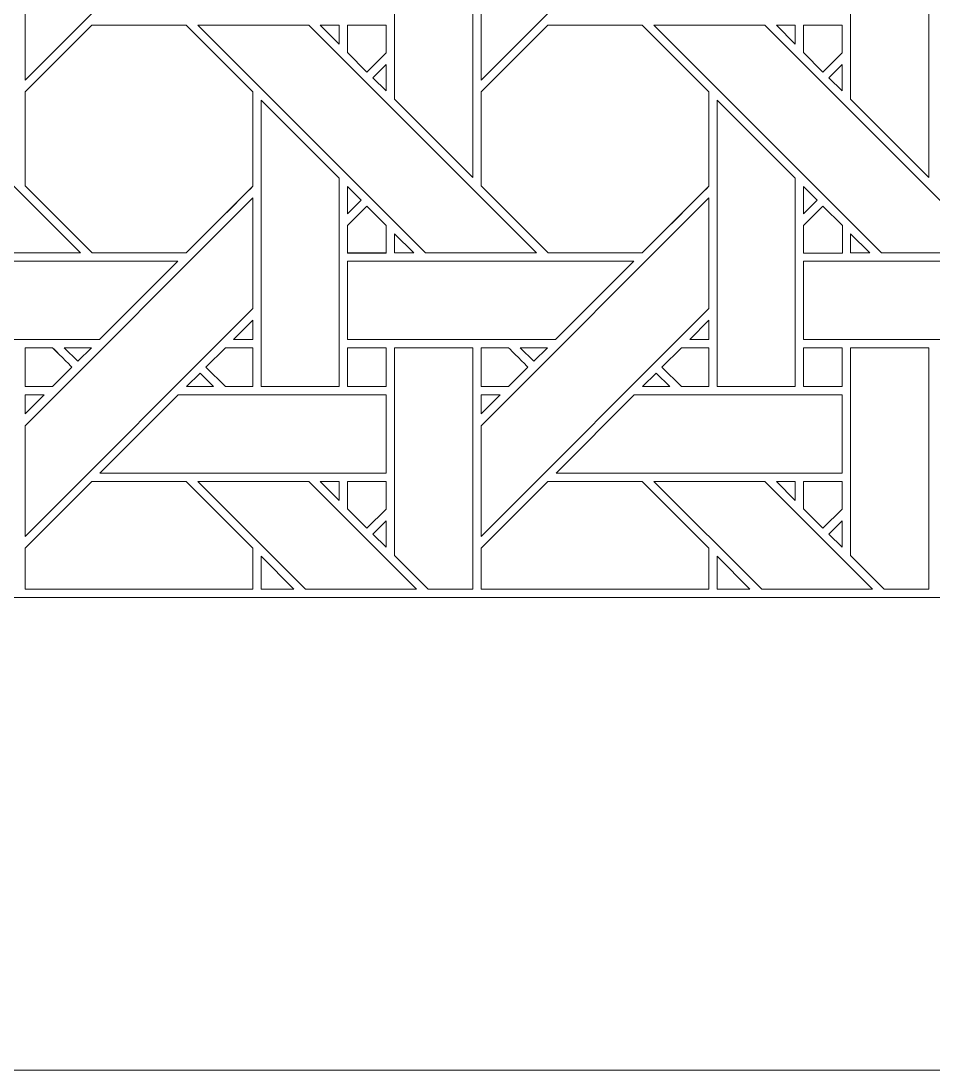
# Model space of a CAD drawing. Header units: inches. Extents: x 2.4 to 22.4, y -0.9 to 19.1.
# Drawn here: x 12.612 to 14.509, y -0.905 to 1.276 of the extents above; entities that cross this region are included whole.
import ezdxf

# ---------------------------------------------------------------- set-up
doc = ezdxf.new("R2010")
doc.units = ezdxf.units.IN
doc.header["$MEASUREMENT"] = 0
doc.layers.add('Design', color=7, linetype='Continuous', lineweight=0)

msp = doc.modelspace()

# ---------------------------------------------------------------- linework, layer by layer
at = {"layer": 'Design'}
for points, knots in [([(2.3829, 19.0948), (2.3829, 19.0948), (2.3829, -0.9052), (2.3829, -0.9052), (2.3829, -0.9052), (22.3829, -0.9052), (22.3829, -0.9052), (22.3829, -0.9052), (22.3829, 19.0948), (22.3829, 19.0948), (22.3829, 19.0948), (2.3829, 19.0948), (2.3829, 19.0948)], [0, 0, 0, 0, 1, 1, 1, 2, 2, 2, 3, 3, 3, 4, 4, 4, 4]), ([(3.3653, 18.1123), (3.3653, 18.1123), (3.3653, 0.0772), (3.3653, 0.0772), (3.3653, 0.0772), (21.4004, 0.0772), (21.4004, 0.0772), (21.4004, 0.0772), (21.4004, 18.1123), (21.4004, 18.1123), (21.4004, 18.1123), (3.3653, 18.1123), (3.3653, 18.1123)], [0, 0, 0, 0, 1, 1, 1, 2, 2, 2, 3, 3, 3, 4, 4, 4, 4]), ([(12.6204, 1.3833), (12.6204, 1.3833), (13.0941, 1.8569), (13.0941, 1.8569), (13.0941, 1.8569), (13.0941, 1.6268), (13.0941, 1.6268), (13.0941, 1.6268), (12.6204, 1.1532), (12.6204, 1.1532), (12.6204, 1.1532), (12.6204, 1.3833), (12.6204, 1.3833)], [0, 0, 0, 0, 1, 1, 1, 2, 2, 2, 3, 3, 3, 4, 4, 4, 4]), ([(13.5691, 1.3833), (13.5691, 1.3833), (14.0428, 1.8569), (14.0428, 1.8569), (14.0428, 1.8569), (14.0428, 1.6268), (14.0428, 1.6268), (14.0428, 1.6268), (13.5691, 1.1532), (13.5691, 1.1532), (13.5691, 1.1532), (13.5691, 1.3833), (13.5691, 1.3833)], [0, 0, 0, 0, 1, 1, 1, 2, 2, 2, 3, 3, 3, 4, 4, 4, 4]), ([(13.552, 1.5454), (13.552, 1.5454), (13.552, 0.9503), (13.552, 0.9503), (13.552, 0.9503), (13.3891, 1.1132), (13.3891, 1.1132), (13.3891, 1.1132), (13.3891, 1.5454), (13.3891, 1.5454), (13.3891, 1.5454), (13.552, 1.5454), (13.552, 1.5454)], [0, 0, 0, 0, 1, 1, 1, 2, 2, 2, 3, 3, 3, 4, 4, 4, 4]), ([(14.5007, 1.5454), (14.5007, 1.5454), (14.5007, 0.9503), (14.5007, 0.9503), (14.5007, 0.9503), (14.3378, 1.1132), (14.3378, 1.1132), (14.3378, 1.1132), (14.3378, 1.5454), (14.3378, 1.5454), (14.3378, 1.5454), (14.5007, 1.5454), (14.5007, 1.5454)], [0, 0, 0, 0, 1, 1, 1, 2, 2, 2, 3, 3, 3, 4, 4, 4, 4]), ([(12.3052, 0.9938), (12.3052, 0.9938), (12.0308, 1.2675), (12.0308, 1.2675), (12.0308, 1.2675), (12.2618, 1.2675), (12.2618, 1.2675), (12.2618, 1.2675), (12.7354, 0.7939), (12.7354, 0.7939), (12.7354, 0.7939), (12.5044, 0.7939), (12.5044, 0.7939), (12.5044, 0.7939), (12.3052, 0.9938), (12.3052, 0.9938)], [0, 0, 0, 0, 1, 1, 1, 2, 2, 2, 3, 3, 3, 4, 4, 4, 5, 5, 5, 5]), ([(12.6204, 0.9331), (12.6204, 0.9331), (12.6204, 1.1287), (12.6204, 1.1287), (12.6204, 1.1287), (12.7591, 1.2674), (12.7591, 1.2674), (12.7591, 1.2674), (12.9553, 1.2674), (12.9553, 1.2674), (12.9553, 1.2674), (13.0941, 1.1287), (13.0941, 1.1287), (13.0941, 1.1287), (13.0941, 0.9325), (13.0941, 0.9325), (13.0763, 0.9146), (12.9643, 0.8028), (12.9553, 0.7938), (12.9553, 0.7938), (12.7596, 0.7938), (12.7596, 0.7938), (12.7596, 0.7938), (12.6204, 0.9331), (12.6204, 0.9331)], [0, 0, 0, 0, 1, 1, 1, 2, 2, 2, 3, 3, 3, 4, 4, 4, 5, 5, 5, 6, 6, 6, 7, 7, 7, 8, 8, 8, 8]), ([(12.6204, 0.9331), (12.6204, 0.9331), (12.6204, 1.1287), (12.6204, 1.1287), (12.6204, 1.1287), (12.7591, 1.2674), (12.7591, 1.2674), (12.7591, 1.2674), (12.9553, 1.2674), (12.9553, 1.2674), (12.9553, 1.2674), (13.0941, 1.1287), (13.0941, 1.1287), (13.0941, 1.1287), (13.0941, 0.9325), (13.0941, 0.9325), (13.0761, 0.9144), (12.9642, 0.8027), (12.9553, 0.7938), (12.9553, 0.7938), (12.7596, 0.7938), (12.7596, 0.7938), (12.7596, 0.7938), (12.6204, 0.9331), (12.6204, 0.9331)], [0, 0, 0, 0, 1, 1, 1, 2, 2, 2, 3, 3, 3, 4, 4, 4, 5, 5, 5, 6, 6, 6, 7, 7, 7, 8, 8, 8, 8]), ([(13.2539, 0.9938), (13.2539, 0.9938), (12.9796, 1.2675), (12.9796, 1.2675), (12.9796, 1.2675), (13.2105, 1.2675), (13.2105, 1.2675), (13.2105, 1.2675), (13.6841, 0.7939), (13.6841, 0.7939), (13.6841, 0.7939), (13.4531, 0.7939), (13.4531, 0.7939), (13.4531, 0.7939), (13.2539, 0.9938), (13.2539, 0.9938)], [0, 0, 0, 0, 1, 1, 1, 2, 2, 2, 3, 3, 3, 4, 4, 4, 5, 5, 5, 5]), ([(13.2741, 1.2675), (13.2741, 1.2675), (13.2741, 1.2277), (13.2741, 1.2277), (13.2741, 1.2277), (13.2346, 1.2675), (13.2346, 1.2675), (13.2346, 1.2675), (13.2741, 1.2675), (13.2741, 1.2675)], [0, 0, 0, 0, 1, 1, 1, 2, 2, 2, 3, 3, 3, 3]), ([(13.3715, 1.2675), (13.3715, 1.2675), (13.3715, 1.2099), (13.3715, 1.2099), (13.3715, 1.2099), (13.3316, 1.1699), (13.3316, 1.1699), (13.3316, 1.1699), (13.2913, 1.2102), (13.2913, 1.2102), (13.2913, 1.2102), (13.2913, 1.2675), (13.2913, 1.2675), (13.2913, 1.2675), (13.3715, 1.2675), (13.3715, 1.2675)], [0, 0, 0, 0, 1, 1, 1, 2, 2, 2, 3, 3, 3, 4, 4, 4, 5, 5, 5, 5]), ([(13.3316, 1.1699), (13.3316, 1.1699), (13.2913, 1.2102), (13.2913, 1.2102), (13.2913, 1.2102), (13.2913, 1.2675), (13.2913, 1.2675), (13.2913, 1.2675), (13.3715, 1.2675), (13.3715, 1.2675), (13.3715, 1.2675), (13.3715, 1.2099), (13.3715, 1.2099), (13.3715, 1.2099), (13.3316, 1.1699), (13.3316, 1.1699)], [0, 0, 0, 0, 1, 1, 1, 2, 2, 2, 3, 3, 3, 4, 4, 4, 5, 5, 5, 5]), ([(13.5691, 0.9331), (13.5691, 0.9331), (13.5691, 1.1287), (13.5691, 1.1287), (13.5691, 1.1287), (13.7078, 1.2674), (13.7078, 1.2674), (13.7078, 1.2674), (13.904, 1.2674), (13.904, 1.2674), (13.904, 1.2674), (14.0428, 1.1287), (14.0428, 1.1287), (14.0428, 1.1287), (14.0428, 0.9325), (14.0428, 0.9325), (14.025, 0.9146), (13.9131, 0.8028), (13.9041, 0.7938), (13.9041, 0.7938), (13.7084, 0.7938), (13.7084, 0.7938), (13.7084, 0.7938), (13.5691, 0.9331), (13.5691, 0.9331)], [0, 0, 0, 0, 1, 1, 1, 2, 2, 2, 3, 3, 3, 4, 4, 4, 5, 5, 5, 6, 6, 6, 7, 7, 7, 8, 8, 8, 8]), ([(13.5691, 0.9331), (13.5691, 0.9331), (13.5691, 1.1287), (13.5691, 1.1287), (13.5691, 1.1287), (13.7078, 1.2674), (13.7078, 1.2674), (13.7078, 1.2674), (13.904, 1.2674), (13.904, 1.2674), (13.904, 1.2674), (14.0428, 1.1287), (14.0428, 1.1287), (14.0428, 1.1287), (14.0428, 0.9325), (14.0428, 0.9325), (14.0245, 0.9141), (13.9127, 0.8024), (13.9041, 0.7938), (13.9041, 0.7938), (13.7084, 0.7938), (13.7084, 0.7938), (13.7084, 0.7938), (13.5691, 0.9331), (13.5691, 0.9331)], [0, 0, 0, 0, 1, 1, 1, 2, 2, 2, 3, 3, 3, 4, 4, 4, 5, 5, 5, 6, 6, 6, 7, 7, 7, 8, 8, 8, 8]), ([(14.2027, 0.9938), (14.2027, 0.9938), (13.9283, 1.2675), (13.9283, 1.2675), (13.9283, 1.2675), (14.1592, 1.2675), (14.1592, 1.2675), (14.1592, 1.2675), (14.6329, 0.7939), (14.6329, 0.7939), (14.6329, 0.7939), (14.4018, 0.7939), (14.4018, 0.7939), (14.4018, 0.7939), (14.2027, 0.9938), (14.2027, 0.9938)], [0, 0, 0, 0, 1, 1, 1, 2, 2, 2, 3, 3, 3, 4, 4, 4, 5, 5, 5, 5]), ([(14.2228, 1.2675), (14.2228, 1.2675), (14.2228, 1.2277), (14.2228, 1.2277), (14.2228, 1.2277), (14.1833, 1.2675), (14.1833, 1.2675), (14.1833, 1.2675), (14.2228, 1.2675), (14.2228, 1.2675)], [0, 0, 0, 0, 1, 1, 1, 2, 2, 2, 3, 3, 3, 3]), ([(14.3203, 1.2675), (14.3203, 1.2675), (14.3203, 1.2099), (14.3203, 1.2099), (14.3203, 1.2099), (14.2803, 1.1699), (14.2803, 1.1699), (14.2803, 1.1699), (14.24, 1.2102), (14.24, 1.2102), (14.24, 1.2102), (14.24, 1.2675), (14.24, 1.2675), (14.24, 1.2675), (14.3203, 1.2675), (14.3203, 1.2675)], [0, 0, 0, 0, 1, 1, 1, 2, 2, 2, 3, 3, 3, 4, 4, 4, 5, 5, 5, 5]), ([(14.2803, 1.1699), (14.2803, 1.1699), (14.24, 1.2102), (14.24, 1.2102), (14.24, 1.2102), (14.24, 1.2675), (14.24, 1.2675), (14.24, 1.2675), (14.3203, 1.2675), (14.3203, 1.2675), (14.3203, 1.2675), (14.3203, 1.2099), (14.3203, 1.2099), (14.3203, 1.2099), (14.2803, 1.1699), (14.2803, 1.1699)], [0, 0, 0, 0, 1, 1, 1, 2, 2, 2, 3, 3, 3, 4, 4, 4, 5, 5, 5, 5]), ([(13.3715, 1.1857), (13.3715, 1.1857), (13.3715, 1.1305), (13.3715, 1.1305), (13.3715, 1.1305), (13.3438, 1.1579), (13.3438, 1.1579), (13.3438, 1.1579), (13.3715, 1.1857), (13.3715, 1.1857)], [0, 0, 0, 0, 1, 1, 1, 2, 2, 2, 3, 3, 3, 3]), ([(14.3203, 1.1857), (14.3203, 1.1857), (14.3203, 1.1305), (14.3203, 1.1305), (14.3203, 1.1305), (14.2925, 1.1579), (14.2925, 1.1579), (14.2925, 1.1579), (14.3203, 1.1857), (14.3203, 1.1857)], [0, 0, 0, 0, 1, 1, 1, 2, 2, 2, 3, 3, 3, 3]), ([(13.274, 0.5159), (13.274, 0.5159), (13.1112, 0.5159), (13.1112, 0.5159), (13.1112, 0.5159), (13.1112, 1.1117), (13.1112, 1.1117), (13.1112, 1.1117), (13.274, 0.9495), (13.274, 0.9495), (13.274, 0.9495), (13.274, 0.5159), (13.274, 0.5159)], [0, 0, 0, 0, 1, 1, 1, 2, 2, 2, 3, 3, 3, 4, 4, 4, 4]), ([(14.2227, 0.5159), (14.2227, 0.5159), (14.0599, 0.5159), (14.0599, 0.5159), (14.0599, 0.5159), (14.0599, 1.1117), (14.0599, 1.1117), (14.0599, 1.1117), (14.2227, 0.9495), (14.2227, 0.9495), (14.2227, 0.9495), (14.2227, 0.5159), (14.2227, 0.5159)], [0, 0, 0, 0, 1, 1, 1, 2, 2, 2, 3, 3, 3, 4, 4, 4, 4]), ([(13.2913, 0.8753), (13.2913, 0.8753), (13.2913, 0.9321), (13.2913, 0.9321), (13.2913, 0.9321), (13.3195, 0.9035), (13.3195, 0.9035), (13.3195, 0.9035), (13.2913, 0.8753), (13.2913, 0.8753)], [0, 0, 0, 0, 1, 1, 1, 2, 2, 2, 3, 3, 3, 3]), ([(14.24, 0.8753), (14.24, 0.8753), (14.24, 0.9321), (14.24, 0.9321), (14.24, 0.9321), (14.2682, 0.9035), (14.2682, 0.9035), (14.2682, 0.9035), (14.24, 0.8753), (14.24, 0.8753)], [0, 0, 0, 0, 1, 1, 1, 2, 2, 2, 3, 3, 3, 3]), ([(12.6204, 0.4345), (12.6204, 0.4345), (13.0941, 0.9081), (13.0941, 0.9081), (13.0941, 0.9081), (13.0941, 0.6781), (13.0941, 0.6781), (13.0941, 0.6781), (12.6204, 0.2044), (12.6204, 0.2044), (12.6204, 0.2044), (12.6204, 0.4345), (12.6204, 0.4345)], [0, 0, 0, 0, 1, 1, 1, 2, 2, 2, 3, 3, 3, 4, 4, 4, 4]), ([(13.5691, 0.4345), (13.5691, 0.4345), (14.0428, 0.9081), (14.0428, 0.9081), (14.0428, 0.9081), (14.0428, 0.6781), (14.0428, 0.6781), (14.0428, 0.6781), (13.5691, 0.2044), (13.5691, 0.2044), (13.5691, 0.2044), (13.5691, 0.4345), (13.5691, 0.4345)], [0, 0, 0, 0, 1, 1, 1, 2, 2, 2, 3, 3, 3, 4, 4, 4, 4]), ([(13.2913, 0.7935), (13.2913, 0.7935), (13.2913, 0.8509), (13.2913, 0.8509), (13.2913, 0.8509), (13.3316, 0.8912), (13.3316, 0.8912), (13.3316, 0.8912), (13.3719, 0.8509), (13.3719, 0.8509), (13.3719, 0.8509), (13.3719, 0.7935), (13.3719, 0.7935), (13.3719, 0.7935), (13.2913, 0.7935), (13.2913, 0.7935)], [0, 0, 0, 0, 1, 1, 1, 2, 2, 2, 3, 3, 3, 4, 4, 4, 5, 5, 5, 5]), ([(13.3316, 0.8912), (13.3316, 0.8912), (13.3719, 0.8509), (13.3719, 0.8509), (13.3719, 0.8509), (13.3719, 0.7937), (13.3719, 0.7937), (13.3719, 0.7937), (13.2913, 0.7937), (13.2913, 0.7937), (13.2913, 0.7937), (13.2913, 0.8509), (13.2913, 0.8509), (13.2913, 0.8509), (13.3316, 0.8912), (13.3316, 0.8912)], [0, 0, 0, 0, 1, 1, 1, 2, 2, 2, 3, 3, 3, 4, 4, 4, 5, 5, 5, 5]), ([(14.24, 0.7936), (14.24, 0.7936), (14.24, 0.8509), (14.24, 0.8509), (14.24, 0.8509), (14.2803, 0.8912), (14.2803, 0.8912), (14.2803, 0.8912), (14.3207, 0.8509), (14.3207, 0.8509), (14.3207, 0.8509), (14.3207, 0.7936), (14.3207, 0.7936), (14.3207, 0.7936), (14.24, 0.7936), (14.24, 0.7936)], [0, 0, 0, 0, 1, 1, 1, 2, 2, 2, 3, 3, 3, 4, 4, 4, 5, 5, 5, 5]), ([(14.2803, 0.8912), (14.2803, 0.8912), (14.3207, 0.8509), (14.3207, 0.8509), (14.3207, 0.8509), (14.3207, 0.7936), (14.3207, 0.7936), (14.3207, 0.7936), (14.24, 0.7936), (14.24, 0.7936), (14.24, 0.7936), (14.24, 0.8509), (14.24, 0.8509), (14.24, 0.8509), (14.2803, 0.8912), (14.2803, 0.8912)], [0, 0, 0, 0, 1, 1, 1, 2, 2, 2, 3, 3, 3, 4, 4, 4, 5, 5, 5, 5]), ([(13.4289, 0.7939), (13.4289, 0.7939), (13.3892, 0.7939), (13.3892, 0.7939), (13.3892, 0.7939), (13.3892, 0.8336), (13.3892, 0.8336), (13.3892, 0.8336), (13.4289, 0.7939), (13.4289, 0.7939)], [0, 0, 0, 0, 1, 1, 1, 2, 2, 2, 3, 3, 3, 3]), ([(14.3776, 0.7939), (14.3776, 0.7939), (14.3379, 0.7939), (14.3379, 0.7939), (14.3379, 0.7939), (14.3379, 0.8336), (14.3379, 0.8336), (14.3379, 0.8336), (14.3776, 0.7939), (14.3776, 0.7939)], [0, 0, 0, 0, 1, 1, 1, 2, 2, 2, 3, 3, 3, 3]), ([(12.3425, 0.6139), (12.3425, 0.6139), (12.3425, 0.7766), (12.3425, 0.7766), (12.3425, 0.7766), (12.9383, 0.7766), (12.9383, 0.7766), (12.9383, 0.7766), (12.7755, 0.6139), (12.7755, 0.6139), (12.7755, 0.6139), (12.3425, 0.6139), (12.3425, 0.6139)], [0, 0, 0, 0, 1, 1, 1, 2, 2, 2, 3, 3, 3, 4, 4, 4, 4]), ([(13.2913, 0.6139), (13.2913, 0.6139), (13.2913, 0.7766), (13.2913, 0.7766), (13.2913, 0.7766), (13.887, 0.7766), (13.887, 0.7766), (13.887, 0.7766), (13.7242, 0.6139), (13.7242, 0.6139), (13.7242, 0.6139), (13.2913, 0.6139), (13.2913, 0.6139)], [0, 0, 0, 0, 1, 1, 1, 2, 2, 2, 3, 3, 3, 4, 4, 4, 4]), ([(14.24, 0.6139), (14.24, 0.6139), (14.24, 0.7766), (14.24, 0.7766), (14.24, 0.7766), (14.8357, 0.7766), (14.8357, 0.7766), (14.8357, 0.7766), (14.673, 0.6139), (14.673, 0.6139), (14.673, 0.6139), (14.24, 0.6139), (14.24, 0.6139)], [0, 0, 0, 0, 1, 1, 1, 2, 2, 2, 3, 3, 3, 4, 4, 4, 4]), ([(13.0543, 0.6139), (13.0543, 0.6139), (13.0941, 0.6537), (13.0941, 0.6537), (13.0941, 0.6537), (13.0941, 0.6139), (13.0941, 0.6139), (13.0941, 0.6139), (13.0543, 0.6139), (13.0543, 0.6139)], [0, 0, 0, 0, 1, 1, 1, 2, 2, 2, 3, 3, 3, 3]), ([(14.003, 0.6139), (14.003, 0.6139), (14.0428, 0.6537), (14.0428, 0.6537), (14.0428, 0.6537), (14.0428, 0.6139), (14.0428, 0.6139), (14.0428, 0.6139), (14.003, 0.6139), (14.003, 0.6139)], [0, 0, 0, 0, 1, 1, 1, 2, 2, 2, 3, 3, 3, 3]), ([(12.6204, 0.5158), (12.6204, 0.5158), (12.6204, 0.5966), (12.6204, 0.5966), (12.6204, 0.5966), (12.6775, 0.5966), (12.6775, 0.5966), (12.6828, 0.5914), (12.7136, 0.5604), (12.7178, 0.5562), (12.7178, 0.5562), (12.6774, 0.5158), (12.6774, 0.5158), (12.6774, 0.5158), (12.6204, 0.5158), (12.6204, 0.5158)], [0, 0, 0, 0, 1, 1, 1, 2, 2, 2, 3, 3, 3, 4, 4, 4, 5, 5, 5, 5]), ([(12.7178, 0.5562), (12.7178, 0.5562), (12.6774, 0.5158), (12.6774, 0.5158), (12.6774, 0.5158), (12.6204, 0.5158), (12.6204, 0.5158), (12.6204, 0.5158), (12.6204, 0.5965), (12.6204, 0.5965), (12.6204, 0.5965), (12.6775, 0.5965), (12.6775, 0.5965), (12.6826, 0.5914), (12.7134, 0.5606), (12.7178, 0.5562)], [0, 0, 0, 0, 1, 1, 1, 2, 2, 2, 3, 3, 3, 4, 4, 4, 5, 5, 5, 5]), ([(12.7018, 0.5966), (12.7018, 0.5966), (12.7583, 0.5966), (12.7583, 0.5966), (12.7583, 0.5966), (12.73, 0.5685), (12.73, 0.5685), (12.73, 0.5685), (12.7018, 0.5966), (12.7018, 0.5966)], [0, 0, 0, 0, 1, 1, 1, 2, 2, 2, 3, 3, 3, 3]), ([(12.9966, 0.5562), (12.9966, 0.5562), (13.037, 0.5967), (13.037, 0.5967), (13.037, 0.5967), (13.0941, 0.5967), (13.0941, 0.5967), (13.0941, 0.5967), (13.0941, 0.5159), (13.0941, 0.5159), (13.0941, 0.5159), (13.037, 0.5159), (13.037, 0.5159), (13.037, 0.5159), (12.9966, 0.5562), (12.9966, 0.5562)], [0, 0, 0, 0, 1, 1, 1, 2, 2, 2, 3, 3, 3, 4, 4, 4, 5, 5, 5, 5]), ([(13.037, 0.5965), (13.037, 0.5965), (13.0941, 0.5965), (13.0941, 0.5965), (13.0941, 0.5965), (13.0941, 0.5157), (13.0941, 0.5157), (13.0941, 0.5157), (13.037, 0.5157), (13.037, 0.5157), (13.037, 0.5157), (12.9966, 0.5561), (12.9966, 0.5561), (12.9966, 0.5561), (13.037, 0.5965), (13.037, 0.5965)], [0, 0, 0, 0, 1, 1, 1, 2, 2, 2, 3, 3, 3, 4, 4, 4, 5, 5, 5, 5]), ([(13.2913, 0.5159), (13.2913, 0.5159), (13.2913, 0.5966), (13.2913, 0.5966), (13.2913, 0.5966), (13.3715, 0.5966), (13.3715, 0.5966), (13.3715, 0.5966), (13.3715, 0.5159), (13.3715, 0.5159), (13.3715, 0.5159), (13.2913, 0.5159), (13.2913, 0.5159)], [0, 0, 0, 0, 1, 1, 1, 2, 2, 2, 3, 3, 3, 4, 4, 4, 4]), ([(13.2913, 0.5157), (13.2913, 0.5157), (13.2913, 0.5965), (13.2913, 0.5965), (13.2913, 0.5965), (13.3715, 0.5965), (13.3715, 0.5965), (13.3715, 0.5965), (13.3715, 0.5157), (13.3715, 0.5157), (13.3715, 0.5157), (13.2913, 0.5157), (13.2913, 0.5157)], [0, 0, 0, 0, 1, 1, 1, 2, 2, 2, 3, 3, 3, 4, 4, 4, 4]), ([(13.4588, 0.0948), (13.4588, 0.0948), (13.3891, 0.1645), (13.3891, 0.1645), (13.3891, 0.1645), (13.3891, 0.5966), (13.3891, 0.5966), (13.3891, 0.5966), (13.552, 0.5966), (13.552, 0.5966), (13.552, 0.5966), (13.552, 0.0948), (13.552, 0.0948), (13.552, 0.0948), (13.4588, 0.0948), (13.4588, 0.0948)], [0, 0, 0, 0, 1, 1, 1, 2, 2, 2, 3, 3, 3, 4, 4, 4, 5, 5, 5, 5]), ([(13.5691, 0.5158), (13.5691, 0.5158), (13.5691, 0.5966), (13.5691, 0.5966), (13.5691, 0.5966), (13.6262, 0.5966), (13.6262, 0.5966), (13.6313, 0.5915), (13.6621, 0.5607), (13.6665, 0.5562), (13.6665, 0.5562), (13.6261, 0.5158), (13.6261, 0.5158), (13.6261, 0.5158), (13.5691, 0.5158), (13.5691, 0.5158)], [0, 0, 0, 0, 1, 1, 1, 2, 2, 2, 3, 3, 3, 4, 4, 4, 5, 5, 5, 5]), ([(13.6665, 0.5562), (13.6665, 0.5562), (13.6261, 0.5158), (13.6261, 0.5158), (13.6261, 0.5158), (13.5691, 0.5158), (13.5691, 0.5158), (13.5691, 0.5158), (13.5691, 0.5965), (13.5691, 0.5965), (13.5691, 0.5965), (13.6262, 0.5965), (13.6262, 0.5965), (13.6313, 0.5914), (13.6621, 0.5606), (13.6665, 0.5562)], [0, 0, 0, 0, 1, 1, 1, 2, 2, 2, 3, 3, 3, 4, 4, 4, 5, 5, 5, 5]), ([(13.6505, 0.5966), (13.6505, 0.5966), (13.707, 0.5966), (13.707, 0.5966), (13.707, 0.5966), (13.6787, 0.5685), (13.6787, 0.5685), (13.6787, 0.5685), (13.6505, 0.5966), (13.6505, 0.5966)], [0, 0, 0, 0, 1, 1, 1, 2, 2, 2, 3, 3, 3, 3]), ([(13.9453, 0.5562), (13.9453, 0.5562), (13.9858, 0.5967), (13.9858, 0.5967), (13.9858, 0.5967), (14.0428, 0.5967), (14.0428, 0.5967), (14.0428, 0.5967), (14.0428, 0.5159), (14.0428, 0.5159), (14.0428, 0.5159), (13.9857, 0.5159), (13.9857, 0.5159), (13.9857, 0.5159), (13.9453, 0.5562), (13.9453, 0.5562)], [0, 0, 0, 0, 1, 1, 1, 2, 2, 2, 3, 3, 3, 4, 4, 4, 5, 5, 5, 5]), ([(13.9858, 0.5965), (13.9858, 0.5965), (14.0428, 0.5965), (14.0428, 0.5965), (14.0428, 0.5965), (14.0428, 0.5157), (14.0428, 0.5157), (14.0428, 0.5157), (13.9857, 0.5157), (13.9857, 0.5157), (13.9857, 0.5157), (13.9453, 0.5561), (13.9453, 0.5561), (13.9453, 0.5561), (13.9858, 0.5965), (13.9858, 0.5965)], [0, 0, 0, 0, 1, 1, 1, 2, 2, 2, 3, 3, 3, 4, 4, 4, 5, 5, 5, 5]), ([(14.24, 0.5158), (14.24, 0.5158), (14.24, 0.5966), (14.24, 0.5966), (14.24, 0.5966), (14.3203, 0.5966), (14.3203, 0.5966), (14.3203, 0.5966), (14.3203, 0.5158), (14.3203, 0.5158), (14.3203, 0.5158), (14.24, 0.5158), (14.24, 0.5158)], [0, 0, 0, 0, 1, 1, 1, 2, 2, 2, 3, 3, 3, 4, 4, 4, 4]), ([(14.24, 0.5158), (14.24, 0.5158), (14.24, 0.5965), (14.24, 0.5965), (14.24, 0.5965), (14.3203, 0.5965), (14.3203, 0.5965), (14.3203, 0.5965), (14.3203, 0.5158), (14.3203, 0.5158), (14.3203, 0.5158), (14.24, 0.5158), (14.24, 0.5158)], [0, 0, 0, 0, 1, 1, 1, 2, 2, 2, 3, 3, 3, 4, 4, 4, 4]), ([(14.4075, 0.0948), (14.4075, 0.0948), (14.3378, 0.1645), (14.3378, 0.1645), (14.3378, 0.1645), (14.3378, 0.5966), (14.3378, 0.5966), (14.3378, 0.5966), (14.5007, 0.5966), (14.5007, 0.5966), (14.5007, 0.5966), (14.5007, 0.0948), (14.5007, 0.0948), (14.5007, 0.0948), (14.4075, 0.0948), (14.4075, 0.0948)], [0, 0, 0, 0, 1, 1, 1, 2, 2, 2, 3, 3, 3, 4, 4, 4, 5, 5, 5, 5]), ([(13.0127, 0.5159), (13.0127, 0.5159), (12.9562, 0.5159), (12.9562, 0.5159), (12.9562, 0.5159), (12.9845, 0.5441), (12.9845, 0.5441), (12.9845, 0.5441), (13.0127, 0.5159), (13.0127, 0.5159)], [0, 0, 0, 0, 1, 1, 1, 2, 2, 2, 3, 3, 3, 3]), ([(13.9615, 0.5159), (13.9615, 0.5159), (13.905, 0.5159), (13.905, 0.5159), (13.905, 0.5159), (13.9332, 0.5441), (13.9332, 0.5441), (13.9332, 0.5441), (13.9615, 0.5159), (13.9615, 0.5159)], [0, 0, 0, 0, 1, 1, 1, 2, 2, 2, 3, 3, 3, 3]), ([(12.6602, 0.4987), (12.6602, 0.4987), (12.6204, 0.4589), (12.6204, 0.4589), (12.6204, 0.4589), (12.6204, 0.4987), (12.6204, 0.4987), (12.6204, 0.4987), (12.6602, 0.4987), (12.6602, 0.4987)], [0, 0, 0, 0, 1, 1, 1, 2, 2, 2, 3, 3, 3, 3]), ([(12.7762, 0.3359), (12.7762, 0.3359), (12.9391, 0.4987), (12.9391, 0.4987), (12.9391, 0.4987), (13.3715, 0.4987), (13.3715, 0.4987), (13.3715, 0.4987), (13.3715, 0.3359), (13.3715, 0.3359), (13.3715, 0.3359), (12.7762, 0.3359), (12.7762, 0.3359)], [0, 0, 0, 0, 1, 1, 1, 2, 2, 2, 3, 3, 3, 4, 4, 4, 4]), ([(13.609, 0.4987), (13.609, 0.4987), (13.5691, 0.4589), (13.5691, 0.4589), (13.5691, 0.4589), (13.5691, 0.4987), (13.5691, 0.4987), (13.5691, 0.4987), (13.609, 0.4987), (13.609, 0.4987)], [0, 0, 0, 0, 1, 1, 1, 2, 2, 2, 3, 3, 3, 3]), ([(13.725, 0.3359), (13.725, 0.3359), (13.8878, 0.4987), (13.8878, 0.4987), (13.8878, 0.4987), (14.3203, 0.4987), (14.3203, 0.4987), (14.3203, 0.4987), (14.3203, 0.3359), (14.3203, 0.3359), (14.3203, 0.3359), (13.725, 0.3359), (13.725, 0.3359)], [0, 0, 0, 0, 1, 1, 1, 2, 2, 2, 3, 3, 3, 4, 4, 4, 4]), ([(12.6204, 0.0948), (12.6204, 0.0948), (12.6204, 0.1801), (12.6204, 0.1801), (12.6204, 0.1801), (12.7591, 0.3188), (12.7591, 0.3188), (12.7591, 0.3188), (12.9553, 0.3188), (12.9553, 0.3188), (12.9553, 0.3188), (13.0941, 0.1801), (13.0941, 0.1801), (13.0941, 0.1801), (13.0941, 0.0948), (13.0941, 0.0948), (13.0941, 0.0948), (12.6204, 0.0948), (12.6204, 0.0948)], [0, 0, 0, 0, 1, 1, 1, 2, 2, 2, 3, 3, 3, 4, 4, 4, 5, 5, 5, 6, 6, 6, 6]), ([(12.6204, 0.1799), (12.6204, 0.1799), (12.7591, 0.3186), (12.7591, 0.3186), (12.7591, 0.3186), (12.9553, 0.3186), (12.9553, 0.3186), (12.9553, 0.3186), (13.0941, 0.1799), (13.0941, 0.1799), (13.0941, 0.1799), (13.0941, 0.0948), (13.0941, 0.0948), (13.0941, 0.0948), (12.6204, 0.0948), (12.6204, 0.0948), (12.6204, 0.0948), (12.6204, 0.1799), (12.6204, 0.1799)], [0, 0, 0, 0, 1, 1, 1, 2, 2, 2, 3, 3, 3, 4, 4, 4, 5, 5, 5, 6, 6, 6, 6]), ([(12.9796, 0.3188), (12.9796, 0.3188), (13.2105, 0.3188), (13.2105, 0.3188), (13.2105, 0.3188), (13.4345, 0.0948), (13.4345, 0.0948), (13.4345, 0.0948), (13.2041, 0.0948), (13.2041, 0.0948), (13.2041, 0.0948), (12.9796, 0.3188), (12.9796, 0.3188)], [0, 0, 0, 0, 1, 1, 1, 2, 2, 2, 3, 3, 3, 4, 4, 4, 4]), ([(13.2741, 0.3188), (13.2741, 0.3188), (13.2741, 0.279), (13.2741, 0.279), (13.2741, 0.279), (13.2346, 0.3188), (13.2346, 0.3188), (13.2346, 0.3188), (13.2741, 0.3188), (13.2741, 0.3188)], [0, 0, 0, 0, 1, 1, 1, 2, 2, 2, 3, 3, 3, 3]), ([(13.3316, 0.2212), (13.3316, 0.2212), (13.2913, 0.2616), (13.2913, 0.2616), (13.2913, 0.2616), (13.2913, 0.3188), (13.2913, 0.3188), (13.2913, 0.3188), (13.3715, 0.3188), (13.3715, 0.3188), (13.3715, 0.3188), (13.3715, 0.2612), (13.3715, 0.2612), (13.3715, 0.2612), (13.3316, 0.2212), (13.3316, 0.2212)], [0, 0, 0, 0, 1, 1, 1, 2, 2, 2, 3, 3, 3, 4, 4, 4, 5, 5, 5, 5]), ([(13.3715, 0.3186), (13.3715, 0.3186), (13.3715, 0.261), (13.3715, 0.261), (13.3715, 0.261), (13.3316, 0.2212), (13.3316, 0.2212), (13.3316, 0.2212), (13.2913, 0.2614), (13.2913, 0.2614), (13.2913, 0.2614), (13.2913, 0.3186), (13.2913, 0.3186), (13.2913, 0.3186), (13.3715, 0.3186), (13.3715, 0.3186)], [0, 0, 0, 0, 1, 1, 1, 2, 2, 2, 3, 3, 3, 4, 4, 4, 5, 5, 5, 5]), ([(13.5691, 0.0948), (13.5691, 0.0948), (13.5691, 0.1801), (13.5691, 0.1801), (13.5691, 0.1801), (13.7078, 0.3188), (13.7078, 0.3188), (13.7078, 0.3188), (13.904, 0.3188), (13.904, 0.3188), (13.904, 0.3188), (14.0428, 0.1801), (14.0428, 0.1801), (14.0428, 0.1801), (14.0428, 0.0948), (14.0428, 0.0948), (14.0428, 0.0948), (13.5691, 0.0948), (13.5691, 0.0948)], [0, 0, 0, 0, 1, 1, 1, 2, 2, 2, 3, 3, 3, 4, 4, 4, 5, 5, 5, 6, 6, 6, 6]), ([(13.5691, 0.1799), (13.5691, 0.1799), (13.7078, 0.3186), (13.7078, 0.3186), (13.7078, 0.3186), (13.904, 0.3186), (13.904, 0.3186), (13.904, 0.3186), (14.0428, 0.1799), (14.0428, 0.1799), (14.0428, 0.1799), (14.0428, 0.0948), (14.0428, 0.0948), (14.0428, 0.0948), (13.5691, 0.0948), (13.5691, 0.0948), (13.5691, 0.0948), (13.5691, 0.1799), (13.5691, 0.1799)], [0, 0, 0, 0, 1, 1, 1, 2, 2, 2, 3, 3, 3, 4, 4, 4, 5, 5, 5, 6, 6, 6, 6]), ([(13.9283, 0.3188), (13.9283, 0.3188), (14.1592, 0.3188), (14.1592, 0.3188), (14.1592, 0.3188), (14.3832, 0.0948), (14.3832, 0.0948), (14.3832, 0.0948), (14.1529, 0.0948), (14.1529, 0.0948), (14.1529, 0.0948), (13.9283, 0.3188), (13.9283, 0.3188)], [0, 0, 0, 0, 1, 1, 1, 2, 2, 2, 3, 3, 3, 4, 4, 4, 4]), ([(14.2228, 0.3188), (14.2228, 0.3188), (14.2228, 0.279), (14.2228, 0.279), (14.2228, 0.279), (14.1833, 0.3188), (14.1833, 0.3188), (14.1833, 0.3188), (14.2228, 0.3188), (14.2228, 0.3188)], [0, 0, 0, 0, 1, 1, 1, 2, 2, 2, 3, 3, 3, 3]), ([(14.2803, 0.2212), (14.2803, 0.2212), (14.24, 0.2616), (14.24, 0.2616), (14.24, 0.2616), (14.24, 0.3188), (14.24, 0.3188), (14.24, 0.3188), (14.3203, 0.3188), (14.3203, 0.3188), (14.3203, 0.3188), (14.3203, 0.2612), (14.3203, 0.2612), (14.3203, 0.2612), (14.2803, 0.2212), (14.2803, 0.2212)], [0, 0, 0, 0, 1, 1, 1, 2, 2, 2, 3, 3, 3, 4, 4, 4, 5, 5, 5, 5]), ([(14.3203, 0.3186), (14.3203, 0.3186), (14.3203, 0.261), (14.3203, 0.261), (14.3203, 0.261), (14.2803, 0.2212), (14.2803, 0.2212), (14.2803, 0.2212), (14.24, 0.2614), (14.24, 0.2614), (14.24, 0.2614), (14.24, 0.3186), (14.24, 0.3186), (14.24, 0.3186), (14.3203, 0.3186), (14.3203, 0.3186)], [0, 0, 0, 0, 1, 1, 1, 2, 2, 2, 3, 3, 3, 4, 4, 4, 5, 5, 5, 5]), ([(13.3715, 0.237), (13.3715, 0.237), (13.3715, 0.1818), (13.3715, 0.1818), (13.3715, 0.1818), (13.3438, 0.2092), (13.3438, 0.2092), (13.3438, 0.2092), (13.3715, 0.237), (13.3715, 0.237)], [0, 0, 0, 0, 1, 1, 1, 2, 2, 2, 3, 3, 3, 3]), ([(14.3203, 0.237), (14.3203, 0.237), (14.3203, 0.1818), (14.3203, 0.1818), (14.3203, 0.1818), (14.2925, 0.2092), (14.2925, 0.2092), (14.2925, 0.2092), (14.3203, 0.237), (14.3203, 0.237)], [0, 0, 0, 0, 1, 1, 1, 2, 2, 2, 3, 3, 3, 3]), ([(13.1112, 0.0948), (13.1112, 0.0948), (13.1112, 0.163), (13.1112, 0.163), (13.1112, 0.163), (13.1797, 0.0948), (13.1797, 0.0948), (13.1797, 0.0948), (13.1112, 0.0948), (13.1112, 0.0948)], [0, 0, 0, 0, 1, 1, 1, 2, 2, 2, 3, 3, 3, 3]), ([(14.0599, 0.0948), (14.0599, 0.0948), (14.0599, 0.163), (14.0599, 0.163), (14.0599, 0.163), (14.1284, 0.0948), (14.1284, 0.0948), (14.1284, 0.0948), (14.0599, 0.0948), (14.0599, 0.0948)], [0, 0, 0, 0, 1, 1, 1, 2, 2, 2, 3, 3, 3, 3])]:
    msp.add_open_spline(points, degree=3, knots=knots, dxfattribs=at)

doc.saveas('drawing.dxf')
